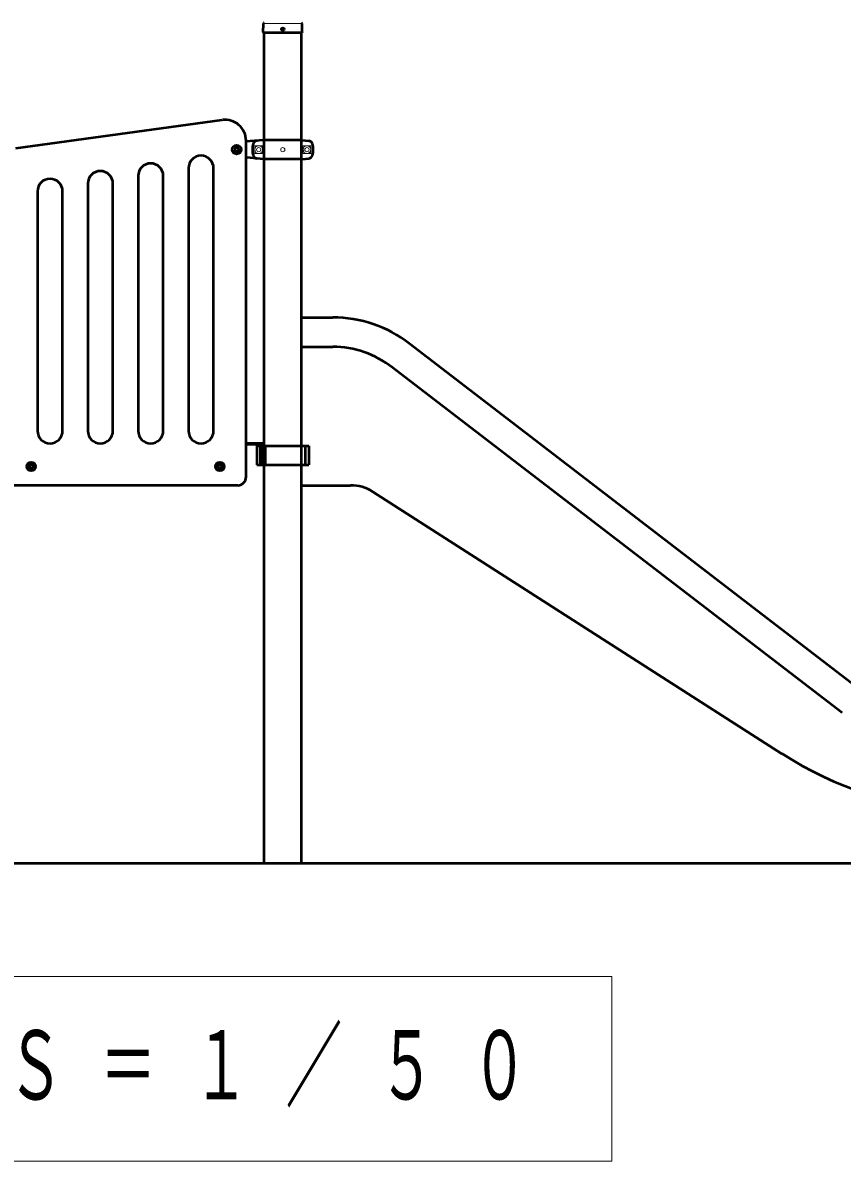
# Model space of a CAD drawing. Units: millimetres on the paper, scale 1:50. Extents: x -365 to 0, y -594 to 257.
# Drawn here: x -264.2 to -225.1, y -148 to -93.7 of the extents above; entities that cross this region are included whole.
import ezdxf

# ---------------------------------------------------------------- set-up
doc = ezdxf.new("R2010")
doc.units = ezdxf.units.MM
doc.linetypes.add('USER1', pattern=[4.5, 2.5, -2])
doc.layers.add('LY_1', color=140, linetype='Continuous', lineweight=50)
doc.styles.add('ＭＳ ゴシック', font='')
doc.styles.get('ＭＳ ゴシック').set_extended_font_data('MS Gothic')

msp = doc.modelspace()

# ---------------------------------------------------------------- linework, layer by layer
at = {"layer": 'LY_1'}
for p, q in [((-252.727, -94.183), (-252.719, -93.786)), ((-250.869, -94.183), (-250.877, -93.786)), ((-252.717, -94.193), (-252.727, -94.183)), ((-252.717, -94.193), (-250.879, -94.193)), ((-252.689, -133.773), (-252.689, -94.193)), ((-250.907, -133.773), (-250.907, -94.193)), ((-250.869, -94.183), (-250.879, -94.193)), ((-264.529, -99.705), (-254.683, -98.362)), ((-253.998, -99.681), (-254.078, -99.727)), ((-254.078, -99.727), (-254.078, -99.819)), ((-253.998, -99.865), (-254.078, -99.819)), ((-253.918, -99.727), (-253.998, -99.681)), ((-253.918, -99.819), (-253.998, -99.865)), ((-253.918, -99.727), (-253.918, -99.819)), ((-253.548, -115.373), (-253.548, -99.353)), ((-253.348, -99.378), (-253.548, -99.393)), ((-252.718, -99.323), (-253.348, -99.378)), ((-250.878, -99.323), (-252.719, -99.323)), ((-250.878, -99.323), (-250.563, -99.351)), ((-253.348, -100.168), (-253.548, -100.153)), ((-252.718, -100.223), (-253.348, -100.168)), ((-250.878, -100.223), (-252.719, -100.223)), ((-250.878, -100.223), (-250.563, -100.195)), ((-256.298, -100.661), (-256.298, -113.173)), ((-255.098, -113.173), (-255.098, -100.661)), ((-261.098, -101.395), (-261.098, -113.173)), ((-259.898, -113.173), (-259.898, -101.395)), ((-258.698, -101.028), (-258.698, -113.173)), ((-257.498, -113.173), (-257.498, -101.028)), ((-263.498, -101.762), (-263.498, -113.173)), ((-262.298, -113.173), (-262.298, -101.762)), ((-250.907, -107.773), (-249.418, -107.773)), ((-224.27, -125.51), (-245.765, -109.013)), ((-250.907, -109.173), (-249.418, -109.173)), ((-225.122, -126.621), (-246.618, -110.124)), ((-252.689, -113.773), (-253.548, -113.773)), ((-252.689, -113.819), (-253.548, -113.819)), ((-253.034, -113.893), (-250.562, -113.893)), ((-253.034, -113.893), (-253.034, -114.793)), ((-252.879, -113.893), (-252.879, -114.793)), ((-252.82, -113.893), (-252.82, -114.793)), ((-252.633, -113.893), (-252.633, -114.793)), ((-250.728, -113.893), (-250.728, -114.793)), ((-250.562, -113.893), (-250.562, -114.793)), ((-263.878, -114.827), (-263.798, -114.781)), ((-263.878, -114.827), (-263.878, -114.919)), ((-263.878, -114.919), (-263.798, -114.965)), ((-263.798, -114.781), (-263.718, -114.827)), ((-263.798, -114.965), (-263.718, -114.919)), ((-263.718, -114.827), (-263.718, -114.919)), ((-254.878, -114.827), (-254.798, -114.781)), ((-254.878, -114.827), (-254.878, -114.919)), ((-254.878, -114.919), (-254.798, -114.965)), ((-254.798, -114.781), (-254.718, -114.827)), ((-254.798, -114.965), (-254.718, -114.919)), ((-254.718, -114.827), (-254.718, -114.919)), ((-253.034, -114.793), (-250.562, -114.793)), ((-253.948, -115.773), (-264.648, -115.773)), ((-250.907, -115.773), (-248.566, -115.773)), ((-247.51, -116.088), (-227.995, -128.56))]:
    msp.add_line(p, q, dxfattribs=at)
at = {"layer": 'LY_1', "color": 7, "lineweight": 13}
for p, q in [((-252.692, -93.763), (-250.905, -93.763)), ((-253.133, -99.958), (-253.133, -99.588)), ((-252.763, -99.588), (-253.133, -99.588)), ((-250.833, -99.588), (-250.463, -99.588)), ((-250.463, -99.958), (-250.463, -99.588)), ((-252.763, -99.958), (-253.133, -99.958)), ((-250.833, -99.958), (-250.463, -99.958)), ((-236.116, -139.182), (-292.916, -139.182)), ((-236.116, -147.982), (-236.116, -139.182)), ((-292.916, -147.982), (-236.116, -147.982))]:
    msp.add_line(p, q, dxfattribs=at)
at = {"layer": 'LY_1', "color": 7}
msp.add_line((-303.689, -133.773), (-209.154, -133.773), dxfattribs=at)
at = {"layer": 'LY_1'}
for centre, radius in [((-251.798, -94.033), 0.06), ((-253.998, -99.773), 0.21), ((-263.798, -114.873), 0.21), ((-254.798, -114.873), 0.21)]:
    msp.add_circle(centre, radius, dxfattribs=at)
at = {"layer": 'LY_1', "color": 7, "lineweight": 13}
for centre, radius in [((-253.998, -99.773), 0.24), ((-253.998, -99.773), 0.11), ((-252.948, -99.773), 0.185), ((-252.948, -99.773), 0.1), ((-251.798, -99.773), 0.1), ((-250.648, -99.773), 0.185), ((-250.648, -99.773), 0.1), ((-263.798, -114.873), 0.24), ((-263.798, -114.873), 0.11), ((-254.798, -114.873), 0.24), ((-254.798, -114.873), 0.11)]:
    msp.add_circle(centre, radius, dxfattribs=at)
at = {"layer": 'LY_1', "color": 7, "linetype": 'USER1', "lineweight": 13}
for centre in [(-253.998, -99.773), (-263.798, -114.873), (-254.798, -114.873)]:
    msp.add_circle(centre, 0.125, dxfattribs=at)
at = {"layer": 'LY_1'}
for centre, radius, start, end in [((-252.635, -93.788), 0.084, 135, 178.996), ((-250.961, -93.788), 0.084, 1.0039, 45), ((-254.548, -99.353), 1, 0, 97.4685), ((-252.248, -99.773), 1, 163.8038, 196.1962), ((-253.016, -99.55), 0.2, 95, 163.8038), ((-250.58, -99.55), 0.2, 16.1962, 85), ((-251.348, -99.773), 1, 343.8037, 16.1962), ((-255.698, -100.661), 0.6, 0, 180), ((-253.016, -99.996), 0.2, 196.1962, 265), ((-250.58, -99.996), 0.2, 275, 343.8037), ((-260.498, -101.395), 0.6, 0, 180), ((-258.098, -101.028), 0.6, 0, 180), ((-262.898, -101.762), 0.6, 0, 180), ((-249.418, -113.773), 6, 52.4949, 90), ((-249.418, -113.773), 4.6, 51.7593, 90), ((-262.898, -113.173), 0.6, 180, 0), ((-260.498, -113.173), 0.6, 180, 0), ((-258.098, -113.173), 0.6, 180, 0), ((-255.698, -113.173), 0.6, 180, 0), ((-253.948, -115.373), 0.4, 270, 0), ((-248.566, -117.773), 2, 57.9686, 90), ((-218.302, -113.392), 18, 237.4177, 266)]:
    msp.add_arc(centre, radius, start, end, dxfattribs=at)
at = {"layer": 'LY_1', "color": 7, "lineweight": 13}
for centre, start, end in [((-255.324, -99.773), 355.8705, 4.1295), ((-248.273, -99.773), 175.8705, 184.1295)]:
    msp.add_arc(centre, 2.567, start, end, dxfattribs=at)

# ---------------------------------------------------------------- texts
at = {"layer": 'LY_1', "color": 7, "insert": (-291.516, -143.582), "char_height": 3.299, "attachment_point": 4, "style": 'ＭＳ ゴシック'}
msp.add_mtext('\\T1.64;\\W0.6;Ｃ視立面図\u3000Ｓ＝１／５０', dxfattribs=at)

doc.saveas('drawing.dxf')
